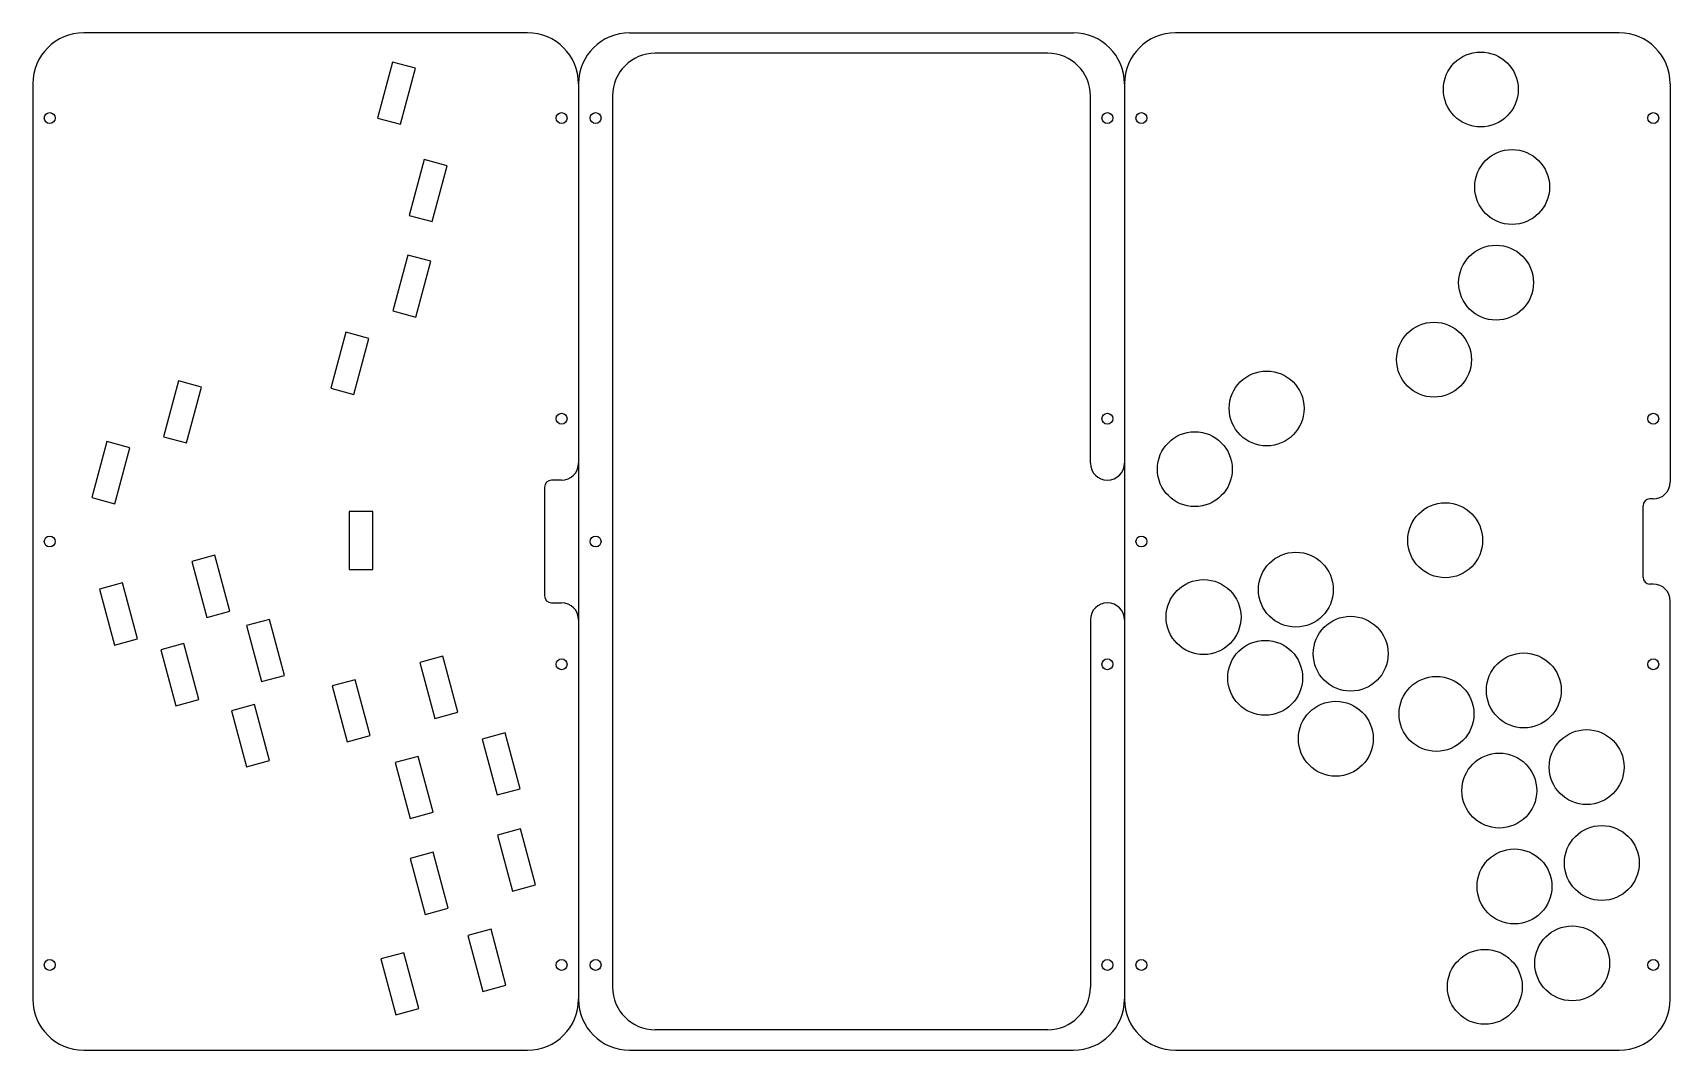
# Model space of a CAD drawing. Header units: inches. Extents: x 0 to 481, y 0 to 299.
import ezdxf

# ---------------------------------------------------------------- set-up
doc = ezdxf.new("R2010")
doc.units = ezdxf.units.IN
doc.header["$MEASUREMENT"] = 0

msp = doc.modelspace()

# ---------------------------------------------------------------- linework, layer by layer
for p, q in [((145.4, 298.8), (15, 298.8)), ((175.4, 298.8), (305.8, 298.8)), ((466.2, 298.8), (335.8, 298.8)), ((105.74, 290.19), (101.34, 273.77)), ((112.5, 288.38), (105.74, 290.19)), ((298.3, 292.8), (182.9, 292.8)), ((108.1, 271.96), (112.5, 288.38)), ((0, 283.8), (0, 15)), ((160.4, 283.8), (160.4, 15)), ((170.4, 280.3), (170.4, 18.5)), ((310.8, 172.4), (310.8, 280.3)), ((320.8, 283.8), (320.8, 15)), ((481.2, 283.8), (481.2, 166.9)), ((101.34, 273.77), (108.1, 271.96)), ((115, 261.57), (110.6, 245.15)), ((121.76, 259.76), (115, 261.57)), ((117.36, 243.34), (121.76, 259.76)), ((110.6, 245.15), (117.36, 243.34)), ((110.26, 233.52), (105.86, 217.1)), ((117.02, 231.71), (110.26, 233.52)), ((112.62, 215.29), (117.02, 231.71)), ((105.86, 217.1), (112.62, 215.29)), ((92.02, 210.84), (87.62, 194.42)), ((98.78, 209.03), (92.02, 210.84)), ((94.38, 192.61), (98.78, 209.03)), ((42.83, 196.56), (38.43, 180.14)), ((49.6, 194.75), (42.83, 196.56)), ((45.2, 178.33), (49.6, 194.75)), ((87.62, 194.42), (94.38, 192.61)), ((21.74, 178.72), (17.34, 162.3)), ((28.5, 176.91), (21.74, 178.72)), ((38.43, 180.14), (45.2, 178.33)), ((24.1, 160.48), (28.5, 176.91)), ((150.4, 165.4), (150.4, 133.4)), ((155.4, 167.4), (152.4, 167.4)), ((315.8, 167.4), (315.8, 167.4)), ((17.34, 162.3), (24.1, 160.48)), ((473.2, 138.9), (473.2, 159.9)), ((476.2, 161.9), (475.2, 161.9)), ((99.98, 158.22), (92.98, 158.22)), ((92.98, 158.22), (92.98, 141.22)), ((99.98, 141.22), (99.98, 158.22)), ((53.51, 145.34), (46.75, 143.53)), ((57.91, 128.92), (53.51, 145.34)), ((46.75, 143.53), (51.15, 127.11)), ((92.98, 141.22), (99.98, 141.22)), ((26.36, 137.23), (19.6, 135.42)), ((19.6, 135.42), (24, 119)), ((30.76, 120.81), (26.36, 137.23)), ((476.2, 136.9), (475.2, 136.9)), ((152.4, 131.4), (155.4, 131.4)), ((315.8, 131.4), (315.8, 131.4)), ((481.2, 15), (481.2, 131.9)), ((51.15, 127.11), (57.91, 128.92)), ((69.61, 126.5), (62.85, 124.69)), ((74.01, 110.08), (69.61, 126.5)), ((310.8, 126.4), (310.8, 18.5)), ((24, 119), (30.76, 120.81)), ((62.85, 124.69), (67.25, 108.27)), ((44.43, 119.41), (37.67, 117.6)), ((37.67, 117.6), (42.07, 101.18)), ((48.83, 102.99), (44.43, 119.41)), ((120.49, 115.69), (113.73, 113.87)), ((124.89, 99.27), (120.49, 115.69)), ((113.73, 113.87), (118.13, 97.45)), ((67.25, 108.27), (74.01, 110.08)), ((94.78, 108.8), (88.02, 106.99)), ((88.02, 106.99), (92.42, 90.57)), ((99.18, 92.38), (94.78, 108.8)), ((42.07, 101.18), (48.83, 102.99)), ((65.21, 101.5), (58.45, 99.69)), ((69.61, 85.08), (65.21, 101.5)), ((58.45, 99.69), (62.85, 83.27)), ((118.13, 97.45), (124.89, 99.27)), ((92.42, 90.57), (99.18, 92.38)), ((138.87, 93.2), (132.11, 91.39)), ((143.27, 76.78), (138.87, 93.2)), ((132.11, 91.39), (136.51, 74.97)), ((62.85, 83.27), (69.61, 85.08)), ((113.27, 86.3), (106.51, 84.49)), ((106.51, 84.49), (110.91, 68.07)), ((117.67, 69.88), (113.27, 86.3)), ((136.51, 74.97), (143.27, 76.78)), ((110.91, 68.07), (117.67, 69.88)), ((143.36, 64.99), (136.6, 63.18)), ((136.6, 63.18), (141, 46.76)), ((147.76, 48.57), (143.36, 64.99)), ((117.69, 58.13), (110.93, 56.32)), ((122.09, 41.71), (117.69, 58.13)), ((110.93, 56.32), (115.33, 39.9)), ((141, 46.76), (147.76, 48.57)), ((115.33, 39.9), (122.09, 41.71)), ((134.67, 35.51), (127.9, 33.69)), ((127.9, 33.69), (132.3, 17.27)), ((139.07, 19.09), (134.67, 35.51)), ((109.01, 28.64), (102.25, 26.83)), ((102.25, 26.83), (106.65, 10.41)), ((113.41, 12.22), (109.01, 28.64)), ((132.3, 17.27), (139.07, 19.09)), ((106.65, 10.41), (113.41, 12.22)), ((298.3, 6), (182.9, 6)), ((15, 0), (145.4, 0)), ((175.4, 0), (305.8, 0)), ((335.8, 0), (466.2, 0))]:
    msp.add_line(p, q)
for centre, radius in [((425.52, 282.15), 11), ((5, 273.75), 1.6), ((155.4, 273.75), 1.6), ((165.4, 273.75), 1.6), ((315.8, 273.75), 1.6), ((325.8, 273.75), 1.6), ((476.2, 273.75), 1.6), ((434.73, 253.51), 11), ((430.02, 225.42), 11), ((411.78, 202.8), 11), ((362.59, 188.47), 11), ((155.4, 185.45), 1.6), ((315.8, 185.45), 1.6), ((476.2, 185.45), 1.6), ((341.49, 170.64), 11), ((415.07, 149.77), 11), ((5, 149.4), 1.6), ((165.4, 149.4), 1.6), ((325.8, 149.4), 1.6), ((371.18, 135.27), 11), ((344.06, 127.2), 11), ((387.29, 116.44), 11), ((362.16, 109.37), 11), ((438.17, 105.66), 11), ((155.4, 113.35), 1.6), ((315.8, 113.35), 1.6), ((476.2, 113.35), 1.6), ((412.5, 98.77), 11), ((382.92, 91.47), 11), ((456.62, 83.15), 11), ((430.95, 76.26), 11), ((461.09, 54.99), 11), ((435.42, 48.1), 11), ((452.38, 25.51), 11), ((426.71, 18.62), 11), ((5, 25.05), 1.6), ((155.4, 25.05), 1.6), ((165.4, 25.05), 1.6), ((315.8, 25.05), 1.6), ((325.8, 25.05), 1.6), ((476.2, 25.05), 1.6)]:
    msp.add_circle(centre, radius)
for centre, radius, start, end in [((15, 283.8), 15, 90, 180), ((145.4, 283.8), 15, 0, 90), ((175.4, 283.8), 15, 90, 180), ((305.8, 283.8), 15, 0, 90), ((335.8, 283.8), 15, 90, 180), ((466.2, 283.8), 15, 0, 90), ((182.9, 280.3), 12.5, 90, 180), ((298.3, 280.3), 12.5, 0, 90), ((155.4, 172.4), 5, 270, 0), ((315.8, 172.4), 5, 180, 270), ((315.8, 172.4), 5, 270, 0), ((152.4, 165.4), 2, 90, 180), ((476.2, 166.9), 5, 270, 0), ((475.2, 159.9), 2, 90, 180), ((475.2, 138.9), 2, 180, 270), ((476.2, 131.9), 5, 0, 90), ((152.4, 133.4), 2, 180, 270), ((155.4, 126.4), 5, 0, 90), ((315.8, 126.4), 5, 90, 180), ((315.8, 126.4), 5, 0, 90), ((15, 15), 15, 180, 270), ((145.4, 15), 15, 270, 0), ((175.4, 15), 15, 180, 270), ((182.9, 18.5), 12.5, 180, 270), ((298.3, 18.5), 12.5, 270, 0), ((305.8, 15), 15, 270, 0), ((335.8, 15), 15, 180, 270), ((466.2, 15), 15, 270, 0)]:
    msp.add_arc(centre, radius, start, end)

doc.saveas('drawing.dxf')
